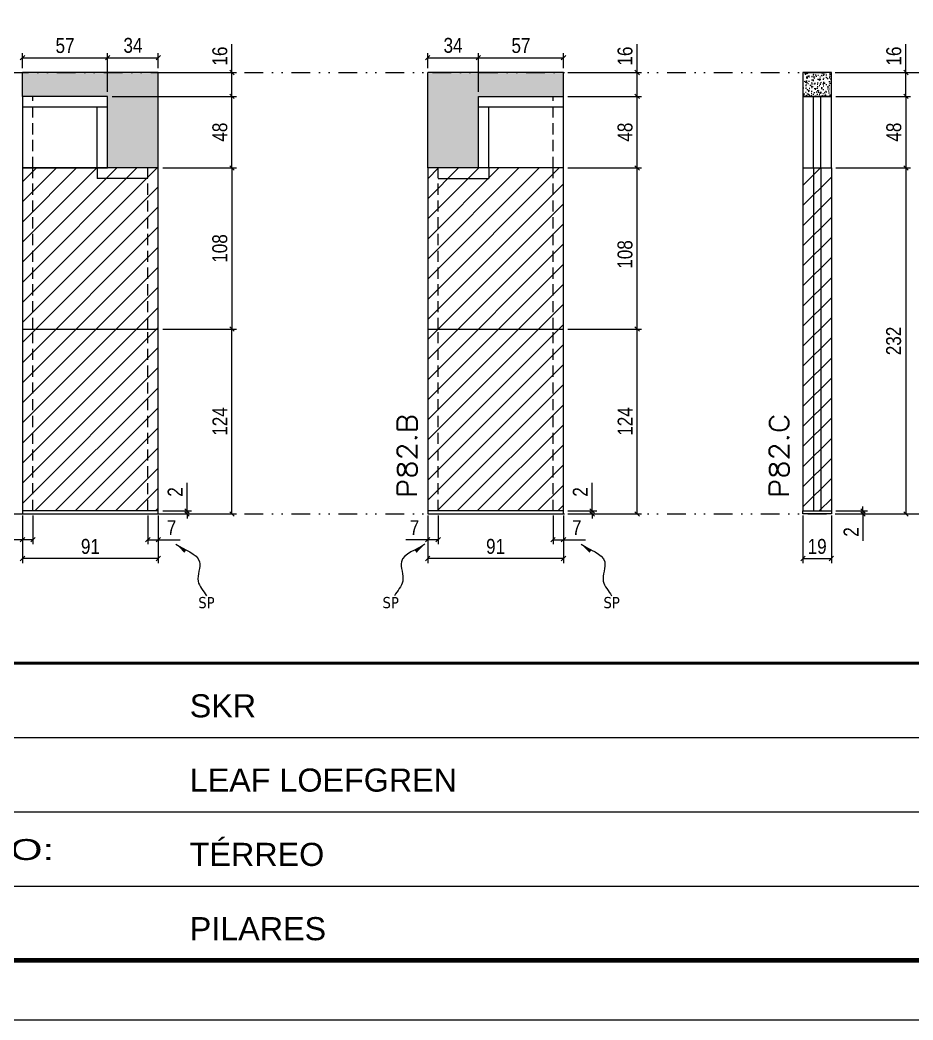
# Model space of a CAD drawing. Extents: x 14400 to 27878, y -21631 to 6985.
# Drawn here: x 19753 to 20352, y -10145 to -9475 of the extents above; entities that cross this region are included whole.
import ezdxf

# ---------------------------------------------------------------- set-up
doc = ezdxf.new("R2010")
doc.units = 0
for name, pattern in [('CONTINUO', [0]), ('DASHED', [0.75, 0.5, -0.25]), ('DIVIDE2', [0.625, 0.25, -0.125, 0, -0.125, 0, -0.125]), ('HIDDEN', [0.375, 0.25, -0.125])]:
    doc.linetypes.add(name, pattern=pattern)
for name, color, linetype in [('COTA', 241, 'Continuous'), ('Nível', 160, 'Continuous'), ('Painéis', 200, 'Continuous'), ('SARR_2.2x7', 40, 'Continuous'), ('Sarrafo de Pressão', 42, 'HIDDEN'), ('texto', 7, 'Continuous')]:
    doc.layers.add(name, color=color, linetype=linetype)
for name, color, linetype, lineweight in [('Folhas', 255, 'Continuous', 9), ('Hachura', 251, 'Continuous', 9), ('SARRAFO DE PRESSAO', 251, 'DASHED', 9), ('Texto Seção', 7, 'Continuous', 15)]:
    doc.layers.add(name, color=color, linetype=linetype, lineweight=lineweight)
doc.styles.add('ARIAL', font='arial.ttf')
doc.styles.add('COTA TECNICA', font='techl___.ttf', dxfattribs={"height": 10})
doc.styles.add('COTA TECNICA-50', font='techl___.ttf', dxfattribs={"height": 10})
doc.styles.add('REGUA-120', font='ROMANS.shx', dxfattribs={"height": 15})
doc.styles.get("Standard").update_dxf_attribs({"font": 'arial.ttf'})
doc.styles.add('Tecnologia', font='')
doc.styles.get('Tecnologia').set_extended_font_data('Forgotten Futurist')
doc.dimstyles.new('COTA PAINEL-50', dxfattribs={"dimtxt": 10, "dimasz": 3, "dimexe": 3, "dimexo": 3, "dimgap": 3, "dimtad": 1, "dimdec": 1, "dimzin": 12, "dimdsep": 46, "dimtxsty": 'COTA TECNICA-50', "dimblk1": 'OBLIQUE', "dimblk2": 'OBLIQUE', "dimsah": 1, "dimcen": 0.9, "dimclrd": 4, "dimclre": 4, "dimclrt": 240, "dimadec": 1, "dimazin": 3, "dimtfac": 1, "dimtdec": 1, "dimtmove": 0, "dimatfit": 3, "dimfxl": 1, "dimtolj": 1, "dimtzin": 12, "dimarcsym": 0})
doc.dimstyles.new('PAINEL', dxfattribs={"dimtxt": 10, "dimasz": 3, "dimexe": 3, "dimexo": 3, "dimgap": 3, "dimtad": 1, "dimdec": 1, "dimzin": 12, "dimdsep": 46, "dimtxsty": 'COTA TECNICA', "dimblk1": 'OBLIQUE', "dimblk2": 'OBLIQUE', "dimsah": 1, "dimcen": 0.9, "dimclrd": 4, "dimclre": 4, "dimclrt": 240, "dimadec": 1, "dimazin": 3, "dimtfac": 1, "dimtdec": 1, "dimtmove": 0, "dimatfit": 3, "dimfxl": 1, "dimtolj": 1, "dimtzin": 12, "dimarcsym": 0})
doc.dimstyles.get("Standard").update_dxf_attribs({"dimtxt": 0.18, "dimasz": 0.18, "dimexe": 0.18, "dimexo": 0.0625, "dimgap": 0.09, "dimtad": 0, "dimtih": 1, "dimtoh": 1, "dimdec": 4, "dimzin": 0, "dimdsep": 46, "dimtxsty": 'Standard', "dimcen": 0.09, "dimadec": 0, "dimazin": 0, "dimtfac": 1, "dimtdec": 4, "dimtofl": 0, "dimtmove": 0, "dimatfit": 3, "dimfxl": 1, "dimtolj": 1, "dimtzin": 0, "dimarcsym": 0})

# ---------------------------------------------------------------- blocks, each defined once
blk = doc.blocks.new('9999999999')
at = {"color": 30, "linetype": 'CONTINUO'}
for p, q in [((98564.56, 34379.64), (99583.98, 34379.64)), ((98564.56, 34329.83), (99487.98, 34329.83)), ((98564.56, 34280.02), (99487.98, 34280.02))]:
    blk.add_line(p, q, dxfattribs=at)
at = {"color": 30, "linetype": 'CONTINUO', "const_width": 2}
blk.add_lwpolyline([(99583.98, 34230.21), (99583.98, 34414.45, 0.414214), (99568.98, 34429.45), (98228.98, 34429.45, 0.414214), (98213.98, 34414.45), (98213.98, 34245.21, 0.414214), (98228.98, 34230.21), (99583.98, 34230.21)], format="xyb", dxfattribs=at)
at = {"layer": 'Folhas'}
blk.add_lwpolyline([(98138.98, 34190.21), (99623.98, 34190.21), (99623.98, 35240.21), (98138.98, 35240.21)], close=True, dxfattribs=at)
at = {"layer": 'Folhas', "color": 30, "const_width": 3}
blk.add_lwpolyline([(98213.98, 34230.21), (99583.98, 34230.21), (99583.98, 35200.21), (98213.98, 35200.21)], close=True, dxfattribs=at)
at = {"color": 7, "linetype": 'Continuous', "ltscale": 5, "style": 'ARIAL'}
for s, height, p in [('SKR', 15.483, (98837.68, 34393.13)), ('LEAF LOEFGREN', 15.4829, (98837.68, 34343.32)), ('TÉRREO', 15.483, (98837.68, 34293.51)), ('PILARES', 15.483, (98837.68, 34243.7))]:
    blk.add_text(s, height=height, dxfattribs=at).set_placement(p)
at = {"layer": 'Folhas', "color": 7, "style": 'Tecnologia', "width": 1.5}
blk.add_text('PAVIMENTO:', height=14, dxfattribs=at).set_placement((98573.65, 34297.5))
blk = doc.blocks.new('_Oblique')
at = {"color": 0, "linetype": 'ByBlock', "lineweight": -2}
blk.add_line((-0.5, -0.5), (0.5, 0.5), dxfattribs=at)
blk = doc.blocks.new('*D1703')
at = {"layer": 'COTA', "color": 4, "lineweight": -2, "transparency": 16777216}
for p, q in [((19755.11, -9807.04), (19755.11, -9838.94)), ((19846.11, -9807.04), (19846.11, -9838.94)), ((19846.11, -9835.94), (19755.11, -9835.94))]:
    blk.add_line(p, q, dxfattribs=at)
at = {"layer": 'Defpoints', "color": 0, "transparency": 16777216}
for p in [(19755.11, -9804.04), (19846.11, -9804.04), (19755.11, -9835.94)]:
    blk.add_point(p, dxfattribs=at)
at = {"layer": 'COTA', "color": 4, "lineweight": -2, "transparency": 16777216, "xscale": 3, "yscale": 3, "zscale": 3, "rotation": 180}
blk.add_blockref('_Oblique', (19755.11, -9835.94), dxfattribs=at)
at = {"layer": 'COTA', "color": 4, "lineweight": -2, "transparency": 16777216, "xscale": 3, "yscale": 3, "zscale": 3}
blk.add_blockref('_Oblique', (19846.11, -9835.94), dxfattribs=at)
at = {"layer": 'COTA', "color": 240, "transparency": 16777216, "insert": (19800.61, -9827.85), "char_height": 10, "attachment_point": 5, "style": 'COTA TECNICA'}
blk.add_mtext('\\A1;91', dxfattribs=at)
blk = doc.blocks.new('*D1704')
at = {"layer": 'COTA', "color": 4, "lineweight": -2, "transparency": 16777216}
for p, q in [((19839.11, -9807.04), (19839.11, -9826.28)), ((19846.11, -9809.04), (19846.11, -9826.28)), ((19839.11, -9823.28), (19846.11, -9823.28)), ((19846.11, -9823.28), (19860.84, -9823.28))]:
    blk.add_line(p, q, dxfattribs=at)
at = {"layer": 'Defpoints', "color": 0, "transparency": 16777216}
for p in [(19839.11, -9804.04), (19846.11, -9806.04), (19846.11, -9823.28)]:
    blk.add_point(p, dxfattribs=at)
at = {"layer": 'COTA', "color": 4, "lineweight": -2, "transparency": 16777216, "xscale": 3, "yscale": 3, "zscale": 3, "rotation": 180}
blk.add_blockref('_Oblique', (19839.11, -9823.28), dxfattribs=at)
at = {"layer": 'COTA', "color": 4, "lineweight": -2, "transparency": 16777216, "xscale": 3, "yscale": 3, "zscale": 3}
blk.add_blockref('_Oblique', (19846.11, -9823.28), dxfattribs=at)
at = {"layer": 'COTA', "color": 240, "transparency": 16777216, "insert": (19854.97, -9815.21), "char_height": 10, "attachment_point": 5, "style": 'COTA TECNICA-50'}
blk.add_mtext('\\A1;7', dxfattribs=at)
blk = doc.blocks.new('*D1705')
at = {"layer": 'COTA', "color": 4, "lineweight": -2, "transparency": 16777216}
for p, q in [((19755.11, -9809.04), (19755.11, -9826.28)), ((19762.11, -9807.04), (19762.11, -9826.28)), ((19755.11, -9823.28), (19740.37, -9823.28)), ((19762.11, -9823.28), (19755.11, -9823.28))]:
    blk.add_line(p, q, dxfattribs=at)
at = {"layer": 'Defpoints', "color": 0, "transparency": 16777216}
for p in [(19755.11, -9806.04), (19762.11, -9804.04), (19755.11, -9823.28)]:
    blk.add_point(p, dxfattribs=at)
at = {"layer": 'COTA', "color": 4, "lineweight": -2, "transparency": 16777216, "xscale": 3, "yscale": 3, "zscale": 3, "rotation": 180}
blk.add_blockref('_Oblique', (19755.11, -9823.28), dxfattribs=at)
at = {"layer": 'COTA', "color": 4, "lineweight": -2, "transparency": 16777216, "xscale": 3, "yscale": 3, "zscale": 3}
blk.add_blockref('_Oblique', (19762.11, -9823.28), dxfattribs=at)
at = {"layer": 'COTA', "color": 240, "transparency": 16777216, "insert": (19746.24, -9815.21), "char_height": 10, "attachment_point": 5, "style": 'COTA TECNICA-50'}
blk.add_mtext('\\A1;7', dxfattribs=at)
blk = doc.blocks.new('*D1706')
at = {"layer": 'COTA', "color": 4, "lineweight": -2, "transparency": 16777216}
for p, q in [((19865.36, -9804.04), (19865.36, -9785.24)), ((19849.11, -9804.04), (19868.36, -9804.04)), ((19849.11, -9806.04), (19868.36, -9806.04)), ((19865.36, -9806.04), (19865.36, -9804.04)), ((19865.36, -9806.04), (19865.36, -9809.04))]:
    blk.add_line(p, q, dxfattribs=at)
at = {"layer": 'Defpoints', "color": 0, "transparency": 16777216}
for p in [(19846.11, -9804.04), (19846.11, -9806.04), (19865.36, -9806.04)]:
    blk.add_point(p, dxfattribs=at)
at = {"layer": 'COTA', "color": 4, "lineweight": -2, "transparency": 16777216, "xscale": 3, "yscale": 3, "zscale": 3}
for p, rotation in [((19865.36, -9804.04), 270), ((19865.36, -9806.04), 90)]:
    blk.add_blockref('_Oblique', p, dxfattribs=dict(at, rotation=rotation))
at = {"layer": 'COTA', "color": 240, "transparency": 16777216, "insert": (19857.36, -9791.29), "char_height": 10, "attachment_point": 5, "rotation": 90, "style": 'COTA TECNICA-50'}
blk.add_mtext('\\A1;2', dxfattribs=at)
blk = doc.blocks.new('*D1715')
at = {"layer": 'COTA', "color": 4, "lineweight": -2, "transparency": 16777216}
for p, q in [((19815.11, -9526.04), (19898.47, -9526.04)), ((19895.47, -9574.04), (19895.47, -9526.04)), ((19849.11, -9574.04), (19898.47, -9574.04))]:
    blk.add_line(p, q, dxfattribs=at)
at = {"layer": 'Defpoints', "color": 0, "transparency": 16777216}
for p in [(19812.11, -9526.04), (19895.47, -9526.04), (19846.11, -9574.04)]:
    blk.add_point(p, dxfattribs=at)
at = {"layer": 'COTA', "color": 4, "lineweight": -2, "transparency": 16777216, "xscale": 3, "yscale": 3, "zscale": 3}
for p, rotation in [((19895.47, -9526.04), 90), ((19895.47, -9574.04), 270)]:
    blk.add_blockref('_Oblique', p, dxfattribs=dict(at, rotation=rotation))
at = {"layer": 'COTA', "color": 240, "transparency": 16777216, "insert": (19887.38, -9550.04), "char_height": 10, "attachment_point": 5, "rotation": 90, "style": 'COTA TECNICA-50'}
blk.add_mtext('\\A1;48', dxfattribs=at)
blk = doc.blocks.new('*D1716')
at = {"layer": 'COTA', "color": 4, "linetype": 'ByBlock', "lineweight": -2, "transparency": 16777216}
for p, q in [((19849.11, -9682.04), (19898.47, -9682.04)), ((19895.47, -9806.04), (19895.47, -9682.04)), ((19849.11, -9806.04), (19898.47, -9806.04))]:
    blk.add_line(p, q, dxfattribs=at)
at = {"layer": 'Defpoints', "color": 0, "linetype": 'ByBlock', "transparency": 16777216}
for p in [(19846.11, -9682.04), (19895.47, -9682.04), (19846.11, -9806.04)]:
    blk.add_point(p, dxfattribs=at)
at = {"layer": 'COTA', "color": 4, "linetype": 'ByBlock', "lineweight": -2, "transparency": 16777216, "xscale": 3, "yscale": 3, "zscale": 3}
for p, rotation in [((19895.47, -9682.04), 90), ((19895.47, -9806.04), 270)]:
    blk.add_blockref('_Oblique', p, dxfattribs=dict(at, rotation=rotation))
at = {"layer": 'COTA', "color": 240, "linetype": 'ByBlock', "transparency": 16777216, "insert": (19887.4, -9744.04), "char_height": 10, "attachment_point": 5, "rotation": 90, "style": 'COTA TECNICA'}
blk.add_mtext('\\A1;124', dxfattribs=at)
blk = doc.blocks.new('*D1717')
at = {"layer": 'COTA', "color": 4, "linetype": 'ByBlock', "lineweight": -2, "transparency": 16777216}
for p, q in [((19849.11, -9682.04), (19898.47, -9682.04)), ((19895.47, -9806.04), (19895.47, -9682.04)), ((19849.11, -9806.04), (19898.47, -9806.04))]:
    blk.add_line(p, q, dxfattribs=at)
at = {"layer": 'Defpoints', "color": 0, "linetype": 'ByBlock', "transparency": 16777216}
for p in [(19846.11, -9682.04), (19895.47, -9682.04), (19846.11, -9806.04)]:
    blk.add_point(p, dxfattribs=at)
at = {"layer": 'COTA', "color": 4, "linetype": 'ByBlock', "lineweight": -2, "transparency": 16777216, "xscale": 3, "yscale": 3, "zscale": 3}
for p, rotation in [((19895.47, -9682.04), 90), ((19895.47, -9806.04), 270)]:
    blk.add_blockref('_Oblique', p, dxfattribs=dict(at, rotation=rotation))
at = {"layer": 'COTA', "color": 240, "linetype": 'ByBlock', "transparency": 16777216, "insert": (19887.4, -9744.04), "char_height": 10, "attachment_point": 5, "rotation": 90, "style": 'COTA TECNICA'}
blk.add_mtext('\\A1;124', dxfattribs=at)
blk = doc.blocks.new('*D1707')
at = {"layer": 'COTA', "color": 4, "lineweight": -2, "transparency": 16777216}
for p, q in [((20026.58, -9807.04), (20026.58, -9838.94)), ((20117.58, -9807.04), (20117.58, -9838.94)), ((20117.58, -9835.94), (20026.58, -9835.94))]:
    blk.add_line(p, q, dxfattribs=at)
at = {"layer": 'Defpoints', "color": 0, "transparency": 16777216}
for p in [(20026.58, -9804.04), (20117.58, -9804.04), (20026.58, -9835.94)]:
    blk.add_point(p, dxfattribs=at)
at = {"layer": 'COTA', "color": 4, "lineweight": -2, "transparency": 16777216, "xscale": 3, "yscale": 3, "zscale": 3, "rotation": 180}
blk.add_blockref('_Oblique', (20026.58, -9835.94), dxfattribs=at)
at = {"layer": 'COTA', "color": 4, "lineweight": -2, "transparency": 16777216, "xscale": 3, "yscale": 3, "zscale": 3}
blk.add_blockref('_Oblique', (20117.58, -9835.94), dxfattribs=at)
at = {"layer": 'COTA', "color": 240, "transparency": 16777216, "insert": (20072.08, -9827.85), "char_height": 10, "attachment_point": 5, "style": 'COTA TECNICA'}
blk.add_mtext('\\A1;91', dxfattribs=at)
blk = doc.blocks.new('*D1708')
at = {"layer": 'COTA', "color": 4, "lineweight": -2, "transparency": 16777216}
for p, q in [((20110.58, -9807.04), (20110.58, -9826.28)), ((20117.58, -9809.04), (20117.58, -9826.28)), ((20110.58, -9823.28), (20117.58, -9823.28)), ((20117.58, -9823.28), (20132.32, -9823.28))]:
    blk.add_line(p, q, dxfattribs=at)
at = {"layer": 'Defpoints', "color": 0, "transparency": 16777216}
for p in [(20110.58, -9804.04), (20117.58, -9806.04), (20117.58, -9823.28)]:
    blk.add_point(p, dxfattribs=at)
at = {"layer": 'COTA', "color": 4, "lineweight": -2, "transparency": 16777216, "xscale": 3, "yscale": 3, "zscale": 3, "rotation": 180}
blk.add_blockref('_Oblique', (20110.58, -9823.28), dxfattribs=at)
at = {"layer": 'COTA', "color": 4, "lineweight": -2, "transparency": 16777216, "xscale": 3, "yscale": 3, "zscale": 3}
blk.add_blockref('_Oblique', (20117.58, -9823.28), dxfattribs=at)
at = {"layer": 'COTA', "color": 240, "transparency": 16777216, "insert": (20126.45, -9815.21), "char_height": 10, "attachment_point": 5, "style": 'COTA TECNICA-50'}
blk.add_mtext('\\A1;7', dxfattribs=at)
blk = doc.blocks.new('*D1709')
at = {"layer": 'COTA', "color": 4, "lineweight": -2, "transparency": 16777216}
for p, q in [((20026.58, -9809.04), (20026.58, -9826.28)), ((20033.58, -9807.04), (20033.58, -9826.28)), ((20026.58, -9823.28), (20011.85, -9823.28)), ((20033.58, -9823.28), (20026.58, -9823.28))]:
    blk.add_line(p, q, dxfattribs=at)
at = {"layer": 'Defpoints', "color": 0, "transparency": 16777216}
for p in [(20026.58, -9806.04), (20033.58, -9804.04), (20026.58, -9823.28)]:
    blk.add_point(p, dxfattribs=at)
at = {"layer": 'COTA', "color": 4, "lineweight": -2, "transparency": 16777216, "xscale": 3, "yscale": 3, "zscale": 3, "rotation": 180}
blk.add_blockref('_Oblique', (20026.58, -9823.28), dxfattribs=at)
at = {"layer": 'COTA', "color": 4, "lineweight": -2, "transparency": 16777216, "xscale": 3, "yscale": 3, "zscale": 3}
blk.add_blockref('_Oblique', (20033.58, -9823.28), dxfattribs=at)
at = {"layer": 'COTA', "color": 240, "transparency": 16777216, "insert": (20017.72, -9815.21), "char_height": 10, "attachment_point": 5, "style": 'COTA TECNICA-50'}
blk.add_mtext('\\A1;7', dxfattribs=at)
blk = doc.blocks.new('*D1710')
at = {"layer": 'COTA', "color": 4, "lineweight": -2, "transparency": 16777216}
for p, q in [((20136.84, -9804.04), (20136.84, -9785.24)), ((20120.58, -9804.04), (20139.84, -9804.04)), ((20120.58, -9806.04), (20139.84, -9806.04)), ((20136.84, -9806.04), (20136.84, -9804.04)), ((20136.84, -9806.04), (20136.84, -9809.04))]:
    blk.add_line(p, q, dxfattribs=at)
at = {"layer": 'Defpoints', "color": 0, "transparency": 16777216}
for p in [(20117.58, -9804.04), (20117.58, -9806.04), (20136.84, -9806.04)]:
    blk.add_point(p, dxfattribs=at)
at = {"layer": 'COTA', "color": 4, "lineweight": -2, "transparency": 16777216, "xscale": 3, "yscale": 3, "zscale": 3}
for p, rotation in [((20136.84, -9804.04), 270), ((20136.84, -9806.04), 90)]:
    blk.add_blockref('_Oblique', p, dxfattribs=dict(at, rotation=rotation))
at = {"layer": 'COTA', "color": 240, "transparency": 16777216, "insert": (20128.84, -9791.29), "char_height": 10, "attachment_point": 5, "rotation": 90, "style": 'COTA TECNICA-50'}
blk.add_mtext('\\A1;2', dxfattribs=at)
blk = doc.blocks.new('*D1718')
at = {"layer": 'COTA', "color": 4, "lineweight": -2, "transparency": 16777216}
for p, q in [((20120.58, -9526.04), (20169.95, -9526.04)), ((20166.95, -9574.04), (20166.95, -9526.04)), ((20120.58, -9574.04), (20169.95, -9574.04))]:
    blk.add_line(p, q, dxfattribs=at)
at = {"layer": 'Defpoints', "color": 0, "transparency": 16777216}
for p in [(20117.58, -9526.04), (20166.95, -9526.04), (20117.58, -9574.04)]:
    blk.add_point(p, dxfattribs=at)
at = {"layer": 'COTA', "color": 4, "lineweight": -2, "transparency": 16777216, "xscale": 3, "yscale": 3, "zscale": 3}
for p, rotation in [((20166.95, -9526.04), 90), ((20166.95, -9574.04), 270)]:
    blk.add_blockref('_Oblique', p, dxfattribs=dict(at, rotation=rotation))
at = {"layer": 'COTA', "color": 240, "transparency": 16777216, "insert": (20158.86, -9550.04), "char_height": 10, "attachment_point": 5, "rotation": 90, "style": 'COTA TECNICA-50'}
blk.add_mtext('\\A1;48', dxfattribs=at)
blk = doc.blocks.new('*D1711')
at = {"layer": 'COTA', "color": 4, "lineweight": -2, "transparency": 16777216}
for p, q in [((20120.58, -9574.04), (20169.95, -9574.04)), ((20166.95, -9682.04), (20166.95, -9574.04)), ((20120.58, -9682.04), (20169.95, -9682.04))]:
    blk.add_line(p, q, dxfattribs=at)
at = {"layer": 'Defpoints', "color": 0, "transparency": 16777216}
for p in [(20117.58, -9574.04), (20166.95, -9574.04), (20117.58, -9682.04)]:
    blk.add_point(p, dxfattribs=at)
at = {"layer": 'COTA', "color": 4, "lineweight": -2, "transparency": 16777216, "xscale": 3, "yscale": 3, "zscale": 3}
for p, rotation in [((20166.95, -9574.04), 90), ((20166.95, -9682.04), 270)]:
    blk.add_blockref('_Oblique', p, dxfattribs=dict(at, rotation=rotation))
at = {"layer": 'COTA', "color": 240, "transparency": 16777216, "insert": (20158.83, -9632.04), "char_height": 10, "attachment_point": 5, "rotation": 90, "style": 'COTA TECNICA-50'}
blk.add_mtext('\\A1;108', dxfattribs=at)
blk = doc.blocks.new('*D1719')
at = {"layer": 'COTA', "color": 4, "linetype": 'ByBlock', "lineweight": -2, "transparency": 16777216}
for p, q in [((20120.58, -9682.04), (20169.95, -9682.04)), ((20166.95, -9806.04), (20166.95, -9682.04)), ((20120.58, -9806.04), (20169.95, -9806.04))]:
    blk.add_line(p, q, dxfattribs=at)
at = {"layer": 'Defpoints', "color": 0, "linetype": 'ByBlock', "transparency": 16777216}
for p in [(20117.58, -9682.04), (20166.95, -9682.04), (20117.58, -9806.04)]:
    blk.add_point(p, dxfattribs=at)
at = {"layer": 'COTA', "color": 4, "linetype": 'ByBlock', "lineweight": -2, "transparency": 16777216, "xscale": 3, "yscale": 3, "zscale": 3}
for p, rotation in [((20166.95, -9682.04), 90), ((20166.95, -9806.04), 270)]:
    blk.add_blockref('_Oblique', p, dxfattribs=dict(at, rotation=rotation))
at = {"layer": 'COTA', "color": 240, "linetype": 'ByBlock', "transparency": 16777216, "insert": (20158.88, -9744.04), "char_height": 10, "attachment_point": 5, "rotation": 90, "style": 'COTA TECNICA'}
blk.add_mtext('\\A1;124', dxfattribs=at)
blk = doc.blocks.new('*D1720')
at = {"layer": 'COTA', "color": 4, "linetype": 'ByBlock', "lineweight": -2, "transparency": 16777216}
for p, q in [((20120.58, -9682.04), (20169.95, -9682.04)), ((20166.95, -9806.04), (20166.95, -9682.04)), ((20120.58, -9806.04), (20169.95, -9806.04))]:
    blk.add_line(p, q, dxfattribs=at)
at = {"layer": 'Defpoints', "color": 0, "linetype": 'ByBlock', "transparency": 16777216}
for p in [(20117.58, -9682.04), (20166.95, -9682.04), (20117.58, -9806.04)]:
    blk.add_point(p, dxfattribs=at)
at = {"layer": 'COTA', "color": 4, "linetype": 'ByBlock', "lineweight": -2, "transparency": 16777216, "xscale": 3, "yscale": 3, "zscale": 3}
for p, rotation in [((20166.95, -9682.04), 90), ((20166.95, -9806.04), 270)]:
    blk.add_blockref('_Oblique', p, dxfattribs=dict(at, rotation=rotation))
at = {"layer": 'COTA', "color": 240, "linetype": 'ByBlock', "transparency": 16777216, "insert": (20158.88, -9744.04), "char_height": 10, "attachment_point": 5, "rotation": 90, "style": 'COTA TECNICA'}
blk.add_mtext('\\A1;124', dxfattribs=at)
blk = doc.blocks.new('*D1712')
at = {"layer": 'COTA', "color": 4, "lineweight": -2, "transparency": 16777216}
for p, q in [((20278.04, -9807.04), (20278.04, -9838.94)), ((20297.04, -9807.04), (20297.04, -9838.94)), ((20278.04, -9835.94), (20297.04, -9835.94))]:
    blk.add_line(p, q, dxfattribs=at)
at = {"layer": 'Defpoints', "color": 0, "transparency": 16777216}
for p in [(20278.04, -9804.04), (20297.04, -9804.04), (20297.04, -9835.94)]:
    blk.add_point(p, dxfattribs=at)
at = {"layer": 'COTA', "color": 4, "lineweight": -2, "transparency": 16777216, "xscale": 3, "yscale": 3, "zscale": 3, "rotation": 180}
blk.add_blockref('_Oblique', (20278.04, -9835.94), dxfattribs=at)
at = {"layer": 'COTA', "color": 4, "lineweight": -2, "transparency": 16777216, "xscale": 3, "yscale": 3, "zscale": 3}
blk.add_blockref('_Oblique', (20297.04, -9835.94), dxfattribs=at)
at = {"layer": 'COTA', "color": 240, "transparency": 16777216, "insert": (20287.54, -9827.85), "char_height": 10, "attachment_point": 5, "style": 'COTA TECNICA'}
blk.add_mtext('\\A1;19', dxfattribs=at)
blk = doc.blocks.new('*D1713')
at = {"layer": 'COTA', "color": 4, "lineweight": -2, "transparency": 16777216}
for p, q in [((20318.24, -9804.04), (20318.24, -9801.04)), ((20300.04, -9804.04), (20321.24, -9804.04)), ((20300.04, -9806.04), (20321.24, -9806.04)), ((20318.24, -9804.04), (20318.24, -9806.04)), ((20318.24, -9806.04), (20318.24, -9824.15))]:
    blk.add_line(p, q, dxfattribs=at)
at = {"layer": 'Defpoints', "color": 0, "transparency": 16777216}
for p in [(20297.04, -9804.04), (20297.04, -9806.04), (20318.24, -9804.04)]:
    blk.add_point(p, dxfattribs=at)
at = {"layer": 'COTA', "color": 4, "lineweight": -2, "transparency": 16777216, "xscale": 3, "yscale": 3, "zscale": 3}
for p, rotation in [((20318.24, -9804.04), 270), ((20318.24, -9806.04), 90)]:
    blk.add_blockref('_Oblique', p, dxfattribs=dict(at, rotation=rotation))
at = {"layer": 'COTA', "color": 240, "transparency": 16777216, "insert": (20310.24, -9818.1), "char_height": 10, "attachment_point": 5, "rotation": 90, "style": 'COTA TECNICA-50'}
blk.add_mtext('\\A1;2', dxfattribs=at)
blk = doc.blocks.new('*D1721')
at = {"layer": 'COTA', "color": 4, "linetype": 'ByBlock', "lineweight": -2, "transparency": 16777216}
for p, q in [((20300.04, -9526.04), (20350.03, -9526.04)), ((20347.03, -9526.04), (20347.03, -9574.04)), ((20300.04, -9574.04), (20350.03, -9574.04))]:
    blk.add_line(p, q, dxfattribs=at)
at = {"layer": 'Defpoints', "color": 0, "linetype": 'ByBlock', "transparency": 16777216}
for p in [(20297.04, -9526.04), (20297.04, -9574.04), (20347.03, -9574.04)]:
    blk.add_point(p, dxfattribs=at)
at = {"layer": 'COTA', "color": 4, "linetype": 'ByBlock', "lineweight": -2, "transparency": 16777216, "xscale": 3, "yscale": 3, "zscale": 3}
for p, rotation in [((20347.03, -9526.04), 90), ((20347.03, -9574.04), 270)]:
    blk.add_blockref('_Oblique', p, dxfattribs=dict(at, rotation=rotation))
at = {"layer": 'COTA', "color": 240, "linetype": 'ByBlock', "transparency": 16777216, "insert": (20338.94, -9550.04), "char_height": 10, "attachment_point": 5, "rotation": 90, "style": 'COTA TECNICA'}
blk.add_mtext('\\A1;48', dxfattribs=at)
blk = doc.blocks.new('*D1714')
at = {"layer": 'COTA', "color": 4, "lineweight": -2, "transparency": 16777216}
for p, q in [((20300.04, -9574.04), (20350.03, -9574.04)), ((20347.03, -9574.04), (20347.03, -9806.04)), ((20300.04, -9806.04), (20350.03, -9806.04))]:
    blk.add_line(p, q, dxfattribs=at)
at = {"layer": 'Defpoints', "color": 0, "transparency": 16777216}
for p in [(20297.04, -9574.04), (20297.04, -9806.04), (20347.03, -9806.04)]:
    blk.add_point(p, dxfattribs=at)
at = {"layer": 'COTA', "color": 4, "lineweight": -2, "transparency": 16777216, "xscale": 3, "yscale": 3, "zscale": 3}
for p, rotation in [((20347.03, -9574.04), 90), ((20347.03, -9806.04), 270)]:
    blk.add_blockref('_Oblique', p, dxfattribs=dict(at, rotation=rotation))
at = {"layer": 'COTA', "color": 240, "transparency": 16777216, "insert": (20338.81, -9690.04), "char_height": 10, "attachment_point": 5, "rotation": 90, "style": 'COTA TECNICA'}
blk.add_mtext('\\A1;232', dxfattribs=at)
blk = doc.blocks.new('*D1784')
at = {"layer": 'COTA', "color": 4, "lineweight": -2, "transparency": 16777216}
for p, q in [((19849.11, -9574.04), (19898.47, -9574.04)), ((19895.47, -9574.04), (19895.47, -9682.04)), ((19849.11, -9682.04), (19898.47, -9682.04))]:
    blk.add_line(p, q, dxfattribs=at)
at = {"layer": 'Defpoints', "color": 0, "transparency": 16777216}
for p in [(19846.11, -9574.04), (19846.11, -9682.04), (19895.47, -9682.04)]:
    blk.add_point(p, dxfattribs=at)
at = {"layer": 'COTA', "color": 4, "lineweight": -2, "transparency": 16777216, "xscale": 3, "yscale": 3, "zscale": 3}
for p, rotation in [((19895.47, -9574.04), 90), ((19895.47, -9682.04), 270)]:
    blk.add_blockref('_Oblique', p, dxfattribs=dict(at, rotation=rotation))
at = {"layer": 'COTA', "color": 240, "transparency": 16777216, "insert": (19887.35, -9628.04), "char_height": 10, "attachment_point": 5, "rotation": 90, "style": 'COTA TECNICA'}
blk.add_mtext('\\A1;108', dxfattribs=at)
blk = doc.blocks.new('*D2429')
at = {"layer": 'COTA', "color": 4, "lineweight": -2, "transparency": 16777216}
for p, q in [((20166.95, -9510.04), (20166.95, -9491.03)), ((20120.58, -9510.04), (20169.95, -9510.04)), ((20166.95, -9526.04), (20166.95, -9510.04)), ((20120.58, -9526.04), (20169.95, -9526.04))]:
    blk.add_line(p, q, dxfattribs=at)
at = {"layer": 'Defpoints', "color": 0, "transparency": 16777216}
for p in [(20117.58, -9510.04), (20166.95, -9510.04), (20117.58, -9526.04)]:
    blk.add_point(p, dxfattribs=at)
at = {"layer": 'COTA', "color": 4, "lineweight": -2, "transparency": 16777216, "xscale": 3, "yscale": 3, "zscale": 3}
for p, rotation in [((20166.95, -9510.04), 90), ((20166.95, -9526.04), 270)]:
    blk.add_blockref('_Oblique', p, dxfattribs=dict(at, rotation=rotation))
at = {"layer": 'COTA', "color": 240, "transparency": 16777216, "insert": (20158.85, -9499.03), "char_height": 10, "attachment_point": 5, "rotation": 90, "style": 'COTA TECNICA'}
blk.add_mtext('\\A1;16', dxfattribs=at)
blk = doc.blocks.new('*D2430')
at = {"layer": 'COTA', "color": 4, "lineweight": -2, "transparency": 16777216}
for p, q in [((19895.47, -9510.04), (19895.47, -9491.03)), ((19849.11, -9510.04), (19898.47, -9510.04)), ((19895.47, -9526.04), (19895.47, -9510.04)), ((19815.11, -9526.04), (19898.47, -9526.04))]:
    blk.add_line(p, q, dxfattribs=at)
at = {"layer": 'Defpoints', "color": 0, "transparency": 16777216}
for p in [(19846.11, -9510.04), (19895.47, -9510.04), (19812.11, -9526.04)]:
    blk.add_point(p, dxfattribs=at)
at = {"layer": 'COTA', "color": 4, "lineweight": -2, "transparency": 16777216, "xscale": 3, "yscale": 3, "zscale": 3}
for p, rotation in [((19895.47, -9510.04), 90), ((19895.47, -9526.04), 270)]:
    blk.add_blockref('_Oblique', p, dxfattribs=dict(at, rotation=rotation))
at = {"layer": 'COTA', "color": 240, "transparency": 16777216, "insert": (19887.37, -9499.03), "char_height": 10, "attachment_point": 5, "rotation": 90, "style": 'COTA TECNICA'}
blk.add_mtext('\\A1;16', dxfattribs=at)
blk = doc.blocks.new('*D2431')
at = {"layer": 'COTA', "color": 4, "lineweight": -2, "transparency": 16777216}
for p, q in [((19755.11, -9507.04), (19755.11, -9497.13)), ((19755.11, -9500.13), (19812.11, -9500.13)), ((19812.11, -9523.04), (19812.11, -9497.13))]:
    blk.add_line(p, q, dxfattribs=at)
at = {"layer": 'Defpoints', "color": 0, "transparency": 16777216}
for p in [(19812.11, -9500.13), (19755.11, -9510.04), (19812.11, -9526.04)]:
    blk.add_point(p, dxfattribs=at)
at = {"layer": 'COTA', "color": 4, "lineweight": -2, "transparency": 16777216, "xscale": 3, "yscale": 3, "zscale": 3, "rotation": 180}
blk.add_blockref('_Oblique', (19755.11, -9500.13), dxfattribs=at)
at = {"layer": 'COTA', "color": 4, "lineweight": -2, "transparency": 16777216, "xscale": 3, "yscale": 3, "zscale": 3}
blk.add_blockref('_Oblique', (19812.11, -9500.13), dxfattribs=at)
at = {"layer": 'COTA', "color": 240, "transparency": 16777216, "insert": (19783.61, -9492.02), "char_height": 10, "attachment_point": 5, "style": 'COTA TECNICA'}
blk.add_mtext('\\A1;57', dxfattribs=at)
blk = doc.blocks.new('*D2432')
at = {"layer": 'COTA', "color": 4, "lineweight": -2, "transparency": 16777216}
for p, q in [((19812.11, -9523.04), (19812.11, -9497.13)), ((19812.11, -9500.13), (19846.11, -9500.13)), ((19846.11, -9507.04), (19846.11, -9497.13))]:
    blk.add_line(p, q, dxfattribs=at)
at = {"layer": 'Defpoints', "color": 0, "transparency": 16777216}
for p in [(19846.11, -9500.13), (19846.11, -9510.04), (19812.11, -9526.04)]:
    blk.add_point(p, dxfattribs=at)
at = {"layer": 'COTA', "color": 4, "lineweight": -2, "transparency": 16777216, "xscale": 3, "yscale": 3, "zscale": 3, "rotation": 180}
blk.add_blockref('_Oblique', (19812.11, -9500.13), dxfattribs=at)
at = {"layer": 'COTA', "color": 4, "lineweight": -2, "transparency": 16777216, "xscale": 3, "yscale": 3, "zscale": 3}
blk.add_blockref('_Oblique', (19846.11, -9500.13), dxfattribs=at)
at = {"layer": 'COTA', "color": 240, "transparency": 16777216, "insert": (19829.11, -9491.91), "char_height": 10, "attachment_point": 5, "style": 'COTA TECNICA'}
blk.add_mtext('\\A1;34', dxfattribs=at)
blk = doc.blocks.new('*D2433')
at = {"layer": 'COTA', "color": 4, "lineweight": -2, "transparency": 16777216}
for p, q in [((20026.58, -9507.04), (20026.58, -9497.13)), ((20026.58, -9500.13), (20060.58, -9500.13)), ((20060.58, -9523.04), (20060.58, -9497.13))]:
    blk.add_line(p, q, dxfattribs=at)
at = {"layer": 'Defpoints', "color": 0, "transparency": 16777216}
for p in [(20060.58, -9500.13), (20026.58, -9510.04), (20060.58, -9526.04)]:
    blk.add_point(p, dxfattribs=at)
at = {"layer": 'COTA', "color": 4, "lineweight": -2, "transparency": 16777216, "xscale": 3, "yscale": 3, "zscale": 3, "rotation": 180}
blk.add_blockref('_Oblique', (20026.58, -9500.13), dxfattribs=at)
at = {"layer": 'COTA', "color": 4, "lineweight": -2, "transparency": 16777216, "xscale": 3, "yscale": 3, "zscale": 3}
blk.add_blockref('_Oblique', (20060.58, -9500.13), dxfattribs=at)
at = {"layer": 'COTA', "color": 240, "transparency": 16777216, "insert": (20043.58, -9491.91), "char_height": 10, "attachment_point": 5, "style": 'COTA TECNICA'}
blk.add_mtext('\\A1;34', dxfattribs=at)
blk = doc.blocks.new('*D2434')
at = {"layer": 'COTA', "color": 4, "lineweight": -2, "transparency": 16777216}
for p, q in [((20060.58, -9523.04), (20060.58, -9497.13)), ((20060.58, -9500.13), (20117.58, -9500.13)), ((20117.58, -9507.04), (20117.58, -9497.13))]:
    blk.add_line(p, q, dxfattribs=at)
at = {"layer": 'Defpoints', "color": 0, "transparency": 16777216}
for p in [(20117.58, -9500.13), (20117.58, -9510.04), (20060.58, -9526.04)]:
    blk.add_point(p, dxfattribs=at)
at = {"layer": 'COTA', "color": 4, "lineweight": -2, "transparency": 16777216, "xscale": 3, "yscale": 3, "zscale": 3, "rotation": 180}
blk.add_blockref('_Oblique', (20060.58, -9500.13), dxfattribs=at)
at = {"layer": 'COTA', "color": 4, "lineweight": -2, "transparency": 16777216, "xscale": 3, "yscale": 3, "zscale": 3}
blk.add_blockref('_Oblique', (20117.58, -9500.13), dxfattribs=at)
at = {"layer": 'COTA', "color": 240, "transparency": 16777216, "insert": (20089.08, -9492.02), "char_height": 10, "attachment_point": 5, "style": 'COTA TECNICA'}
blk.add_mtext('\\A1;57', dxfattribs=at)
blk = doc.blocks.new('*D2439')
at = {"layer": 'COTA', "color": 4, "lineweight": -2, "transparency": 16777216}
for p, q in [((20347.03, -9510.04), (20347.03, -9491.03)), ((20300.04, -9510.04), (20350.03, -9510.04)), ((20347.03, -9526.04), (20347.03, -9510.04)), ((20300.04, -9526.04), (20350.03, -9526.04))]:
    blk.add_line(p, q, dxfattribs=at)
at = {"layer": 'Defpoints', "color": 0, "transparency": 16777216}
for p in [(20297.04, -9510.04), (20347.03, -9510.04), (20297.04, -9526.04)]:
    blk.add_point(p, dxfattribs=at)
at = {"layer": 'COTA', "color": 4, "lineweight": -2, "transparency": 16777216, "xscale": 3, "yscale": 3, "zscale": 3}
for p, rotation in [((20347.03, -9510.04), 90), ((20347.03, -9526.04), 270)]:
    blk.add_blockref('_Oblique', p, dxfattribs=dict(at, rotation=rotation))
at = {"layer": 'COTA', "color": 240, "transparency": 16777216, "insert": (20338.93, -9499.03), "char_height": 10, "attachment_point": 5, "rotation": 90, "style": 'COTA TECNICA'}
blk.add_mtext('\\A1;16', dxfattribs=at)

msp = doc.modelspace()

# ---------------------------------------------------------------- hatches: boundary and pattern name
at = {"layer": 'COTA'}
h = msp.add_hatch(dxfattribs=at)
h.set_pattern_fill('AR-CONC', color=256, scale=0.03)
h.paths.add_polyline_path([(19846.11, -9510.04), (19755.11, -9510.04), (19755.11, -9526.04), (19812.11, -9526.04), (19812.11, -9574.04), (19846.11, -9574.04)])
h.paths.add_polyline_path([(20060.58, -9526.04), (20117.58, -9526.04), (20117.58, -9510.04), (20026.58, -9510.04), (20026.58, -9574.04), (20060.58, -9574.04)])
h = msp.add_hatch(dxfattribs=at)
h.set_pattern_fill('AR-CONC', color=256, scale=0.03)
h.paths.add_polyline_path([(20297.04, -9510.04), (20278.04, -9510.04), (20278.04, -9526.04), (20297.04, -9526.04)])
at = {"layer": 'Hachura', "linetype": 'ByBlock'}
h = msp.add_hatch(dxfattribs=at)
h.set_pattern_fill('ANSI31', color=256, scale=3)
h.paths.add_polyline_path([(19846.11, -9682.04), (19755.11, -9682.04), (19755.11, -9804.04), (19846.11, -9804.04)])
h.paths.add_polyline_path([(19846.11, -9574.04), (19755.11, -9574.04), (19755.11, -9682.04), (19846.11, -9682.04)])
h.paths.add_polyline_path([(20117.58, -9574.04), (20026.58, -9574.04), (20026.58, -9682.04), (20117.58, -9682.04)])
h.paths.add_polyline_path([(20117.58, -9682.04), (20026.58, -9682.04), (20026.58, -9804.04), (20117.58, -9804.04)])
h.paths.add_polyline_path([(20297.04, -9574.04), (20278.04, -9574.04), (20278.04, -9804.04), (20297.04, -9804.04)])

# ---------------------------------------------------------------- linework, layer by layer
at = {"layer": 'COTA', "linetype": 'ByBlock'}
for p, q in [((19846.11, -9510.04), (19755.11, -9510.04)), ((19755.11, -9526.04), (19755.11, -9510.04)), ((19846.11, -9574.04), (19846.11, -9510.04)), ((20117.58, -9510.04), (20026.58, -9510.04)), ((20026.58, -9574.04), (20026.58, -9510.04)), ((20117.58, -9526.04), (20117.58, -9510.04))]:
    msp.add_line(p, q, dxfattribs=at)
at = {"layer": 'COTA'}
for p, q in [((19805.11, -9574.04), (19805.11, -9581.04)), ((20067.58, -9574.04), (20067.58, -9581.04))]:
    msp.add_line(p, q, dxfattribs=at)
msp.add_lwpolyline([(20278.04, -9526.04), (20297.04, -9526.04), (20297.04, -9510.04), (20278.04, -9510.04)], close=True, dxfattribs=at)
at = {"layer": 'Nível', "color": 4, "linetype": 'DIVIDE2', "ltscale": 50}
for p, q in [((19243.47, -9510.04), (20613.47, -9510.04)), ((19243.47, -9806.04), (20613.47, -9806.04))]:
    msp.add_line(p, q, dxfattribs=at)
at = {"layer": 'Painéis'}
for p, q in [((19755.11, -9526.04), (19755.11, -9804.04)), ((19812.11, -9526.04), (19755.11, -9526.04)), ((19812.11, -9574.04), (19812.11, -9526.04)), ((20060.58, -9526.04), (20117.58, -9526.04)), ((20060.58, -9574.04), (20060.58, -9526.04)), ((20117.58, -9804.04), (20117.58, -9526.04)), ((19846.11, -9574.04), (19755.11, -9574.04)), ((19755.11, -9574.04), (19812.11, -9574.04)), ((19846.11, -9804.04), (19846.11, -9574.04)), ((20117.58, -9574.04), (20026.58, -9574.04)), ((20026.58, -9574.04), (20026.58, -9804.04)), ((20278.04, -9574.04), (20278.04, -9804.04)), ((20278.04, -9574.04), (20297.04, -9574.04)), ((20297.04, -9574.04), (20297.04, -9804.04)), ((19755.11, -9682.04), (19846.11, -9682.04)), ((20026.58, -9682.04), (20117.58, -9682.04)), ((20278.04, -9804.04), (20297.04, -9804.04)), ((20278.04, -9804.04), (20297.04, -9804.04)), ((20278.04, -9806.04), (20278.04, -9804.04)), ((20297.04, -9806.04), (20278.04, -9806.04)), ((20297.04, -9804.04), (20297.04, -9806.04))]:
    msp.add_line(p, q, dxfattribs=at)
for points in [[(20278.04, -9574.04), (20297.04, -9574.04), (20297.04, -9526.04), (20278.04, -9526.04)], [(19846.11, -9804.04), (19755.11, -9804.04), (19755.11, -9806.04), (19846.11, -9806.04)], [(20117.58, -9804.04), (20026.58, -9804.04), (20026.58, -9806.04), (20117.58, -9806.04)]]:
    msp.add_lwpolyline(points, close=True, dxfattribs=at)
at = {"layer": 'SARR_2.2x7'}
for p, q in [((20285.04, -9574.04), (20285.04, -9526.04)), ((20290.04, -9574.04), (20290.04, -9526.04)), ((19755.11, -9533.04), (19812.11, -9533.04)), ((19805.11, -9574.04), (19805.11, -9533.04)), ((20060.58, -9533.04), (20117.58, -9533.04)), ((20067.58, -9574.04), (20067.58, -9533.04)), ((20285.04, -9574.04), (20285.04, -9804.04)), ((20290.04, -9574.04), (20290.04, -9804.04)), ((19839.11, -9581.04), (19805.11, -9581.04)), ((20033.58, -9581.04), (20067.58, -9581.04))]:
    msp.add_line(p, q, dxfattribs=at)
at = {"layer": 'Sarrafo de Pressão', "ltscale": 30}
for p, q in [((19762.11, -9574.04), (19762.11, -9526.04)), ((20110.58, -9574.04), (20110.58, -9526.04)), ((19762.11, -9682.04), (19762.11, -9574.04)), ((19839.11, -9682.04), (19839.11, -9574.04)), ((20033.58, -9682.04), (20033.58, -9574.04)), ((20110.58, -9682.04), (20110.58, -9574.04)), ((19762.11, -9804.04), (19762.11, -9682.04)), ((19839.11, -9804.04), (19839.11, -9682.04)), ((20033.58, -9804.04), (20033.58, -9682.04)), ((20110.58, -9804.04), (20110.58, -9682.04))]:
    msp.add_line(p, q, dxfattribs=at)

# ---------------------------------------------------------------- block references
at = {"layer": 'SARRAFO DE PRESSAO', "color": 6, "linetype": 'ByBlock'}
msp.add_blockref('9999999999', (-78970.51, -44335.53), dxfattribs=at)

# ---------------------------------------------------------------- texts
at = {"layer": 'texto', "color": 0, "char_height": 7.5, "attachment_point": 5}
for insert in [(19878.35, -9865.53), (20001.81, -9865.53), (20149.83, -9865.53)]:
    msp.add_mtext('{\\fTahoma|b0|i0|c0|p34;\\C4;SP}', dxfattribs=dict(at, insert=insert))
at = {"layer": 'Texto Seção', "style": 'REGUA-120', "width": 1.1}
for s, p in [('P82.B', (20019.33, -9795.28)), ('P82.C', (20268.59, -9795.28))]:
    msp.add_text(s, height=13, rotation=90, dxfattribs=at).set_placement(p)

# ---------------------------------------------------------------- dimensions: what is measured, and where the dimension line sits
at = {"layer": 'COTA'}
for base, p1, p2, dimstyle, picture, middle in [((19812.11, -9500.13), (19755.11, -9510.04), (19812.11, -9526.04), 'PAINEL', '*D2431', (19783.61, -9492.02)), ((20060.58, -9500.13), (20026.58, -9510.04), (20060.58, -9526.04), 'PAINEL', '*D2433', (20043.58, -9491.91)), ((19846.11, -9823.28), (19839.11, -9804.04), (19846.11, -9806.04), 'COTA PAINEL-50', '*D1704', (19854.97, -9815.21)), ((20117.58, -9823.28), (20110.58, -9804.04), (20117.58, -9806.04), 'COTA PAINEL-50', '*D1708', (20126.45, -9815.21))]:
    dim = msp.add_linear_dim(base=base, p1=p1, p2=p2, dimstyle=dimstyle, dxfattribs=at)
    dim.commit()
    dim.dimension.update_dxf_attribs({"geometry": picture, "text_midpoint": middle})
for base, p1, p2, override, picture, middle in [((19846.11, -9500.13), (19812.11, -9526.04), (19846.11, -9510.04), {"dimtmove": 1}, '*D2432', (19829.11, -9491.91)), ((20117.58, -9500.13), (20060.58, -9526.04), (20117.58, -9510.04), {"dimtmove": 1}, '*D2434', (20089.08, -9492.02)), ((20297.04, -9835.94), (20278.04, -9804.04), (20297.04, -9804.04), {"dimarcsym": 2}, '*D1712', (20287.54, -9827.85))]:
    dim = msp.add_linear_dim(base=base, p1=p1, p2=p2, dimstyle='PAINEL', override=override, dxfattribs=at)
    dim.commit()
    dim.dimension.update_dxf_attribs({"geometry": picture, "text_midpoint": middle})
for base, p1, p2, angle, dimstyle, picture, middle in [((19895.47, -9510.04), (19812.11, -9526.04), (19846.11, -9510.04), 90, 'PAINEL', '*D2430', (19887.37, -9499.03)), ((20166.95, -9510.04), (20117.58, -9526.04), (20117.58, -9510.04), 90, 'PAINEL', '*D2429', (20158.85, -9499.03)), ((20347.03, -9510.04), (20297.04, -9526.04), (20297.04, -9510.04), 90, 'PAINEL', '*D2439', (20338.93, -9499.03)), ((19895.47, -9526.04), (19846.11, -9574.04), (19812.11, -9526.04), 90, 'COTA PAINEL-50', '*D1715', (19887.38, -9550.04)), ((20166.95, -9526.04), (20117.58, -9574.04), (20117.58, -9526.04), 90, 'COTA PAINEL-50', '*D1718', (20158.86, -9550.04)), ((19895.47, -9682.04), (19846.11, -9574.04), (19846.11, -9682.04), 90, 'PAINEL', '*D1784', (19887.35, -9628.04)), ((20347.03, -9806.04), (20297.04, -9574.04), (20297.04, -9806.04), 90, 'PAINEL', '*D1714', (20338.81, -9690.04)), ((19755.11, -9823.28), (19762.11, -9804.04), (19755.11, -9806.04), 180, 'COTA PAINEL-50', '*D1705', (19746.24, -9815.21)), ((20026.58, -9823.28), (20033.58, -9804.04), (20026.58, -9806.04), 180, 'COTA PAINEL-50', '*D1709', (20017.72, -9815.21))]:
    dim = msp.add_linear_dim(base=base, p1=p1, p2=p2, angle=angle, dimstyle=dimstyle, dxfattribs=at)
    dim.commit()
    dim.dimension.update_dxf_attribs({"geometry": picture, "text_midpoint": middle})
at = {"layer": 'COTA', "linetype": 'ByBlock'}
dim = msp.add_linear_dim(base=(20347.03, -9574.04), p1=(20297.04, -9526.04), p2=(20297.04, -9574.04), angle=90, dimstyle='PAINEL', dxfattribs=at)
dim.commit()
dim.dimension.update_dxf_attribs({"geometry": '*D1721', "text_midpoint": (20338.94, -9550.04)})
at = {"layer": 'COTA'}
for base, p1, p2, picture, middle in [((20166.95, -9574.04), (20117.58, -9682.04), (20117.58, -9574.04), '*D1711', (20166.95, -9632.04)), ((19865.36, -9806.04), (19846.11, -9804.04), (19846.11, -9806.04), '*D1706', (19865.36, -9791.29)), ((20136.84, -9806.04), (20117.58, -9804.04), (20117.58, -9806.04), '*D1710', (20136.84, -9791.29)), ((20318.24, -9804.04), (20297.04, -9806.04), (20297.04, -9804.04), '*D1713', (20318.24, -9818.1))]:
    dim = msp.add_linear_dim(base=base, p1=p1, p2=p2, angle=90, dimstyle='COTA PAINEL-50', dxfattribs=at)
    dim.commit()
    dim.dimension.update_dxf_attribs({"geometry": picture, "text_midpoint": middle, "dimtype": 160})
at = {"layer": 'COTA', "linetype": 'ByBlock'}
for p1, p2, picture, middle in [((19846.11, -9806.04), (19846.11, -9682.04), '*D1716', (19887.4, -9744.04)), ((19846.11, -9806.04), (19846.11, -9682.04), '*D1717', (19887.4, -9744.04)), ((20117.58, -9806.04), (20117.58, -9682.04), '*D1719', (20158.88, -9744.04)), ((20117.58, -9806.04), (20117.58, -9682.04), '*D1720', (20158.88, -9744.04))]:
    dim = msp.add_aligned_dim(p1=p1, p2=p2, distance=-49.37, dimstyle='PAINEL', dxfattribs=at)
    dim.commit()
    dim.dimension.update_dxf_attribs({"geometry": picture, "text_midpoint": middle})
at = {"layer": 'COTA'}
for base, p1, p2, picture, middle in [((19755.11, -9835.94), (19846.11, -9804.04), (19755.11, -9804.04), '*D1703', (19800.61, -9827.85)), ((20026.58, -9835.94), (20117.58, -9804.04), (20026.58, -9804.04), '*D1707', (20072.08, -9827.85))]:
    dim = msp.add_linear_dim(base=base, p1=p1, p2=p2, angle=180, dimstyle='PAINEL', override={"dimarcsym": 2}, dxfattribs=at)
    dim.commit()
    dim.dimension.update_dxf_attribs({"geometry": picture, "text_midpoint": middle})

# ---------------------------------------------------------------- leaders
at = {"layer": 'COTA', "path_type": 1}
for points in [[(19857.93, -9826.22), (19873.72, -9838.06), (19872.79, -9851.06), (19878.35, -9860.85)], [(20024.76, -9826.22), (20008.97, -9838.06), (20009.9, -9851.06), (20004.34, -9860.85)], [(20129.41, -9826.22), (20145.2, -9838.06), (20144.27, -9851.06), (20149.83, -9860.85)]]:
    msp.add_leader(points, dimstyle='Standard', override={"dimasz": 8}, dxfattribs=at)

doc.saveas('drawing.dxf')
